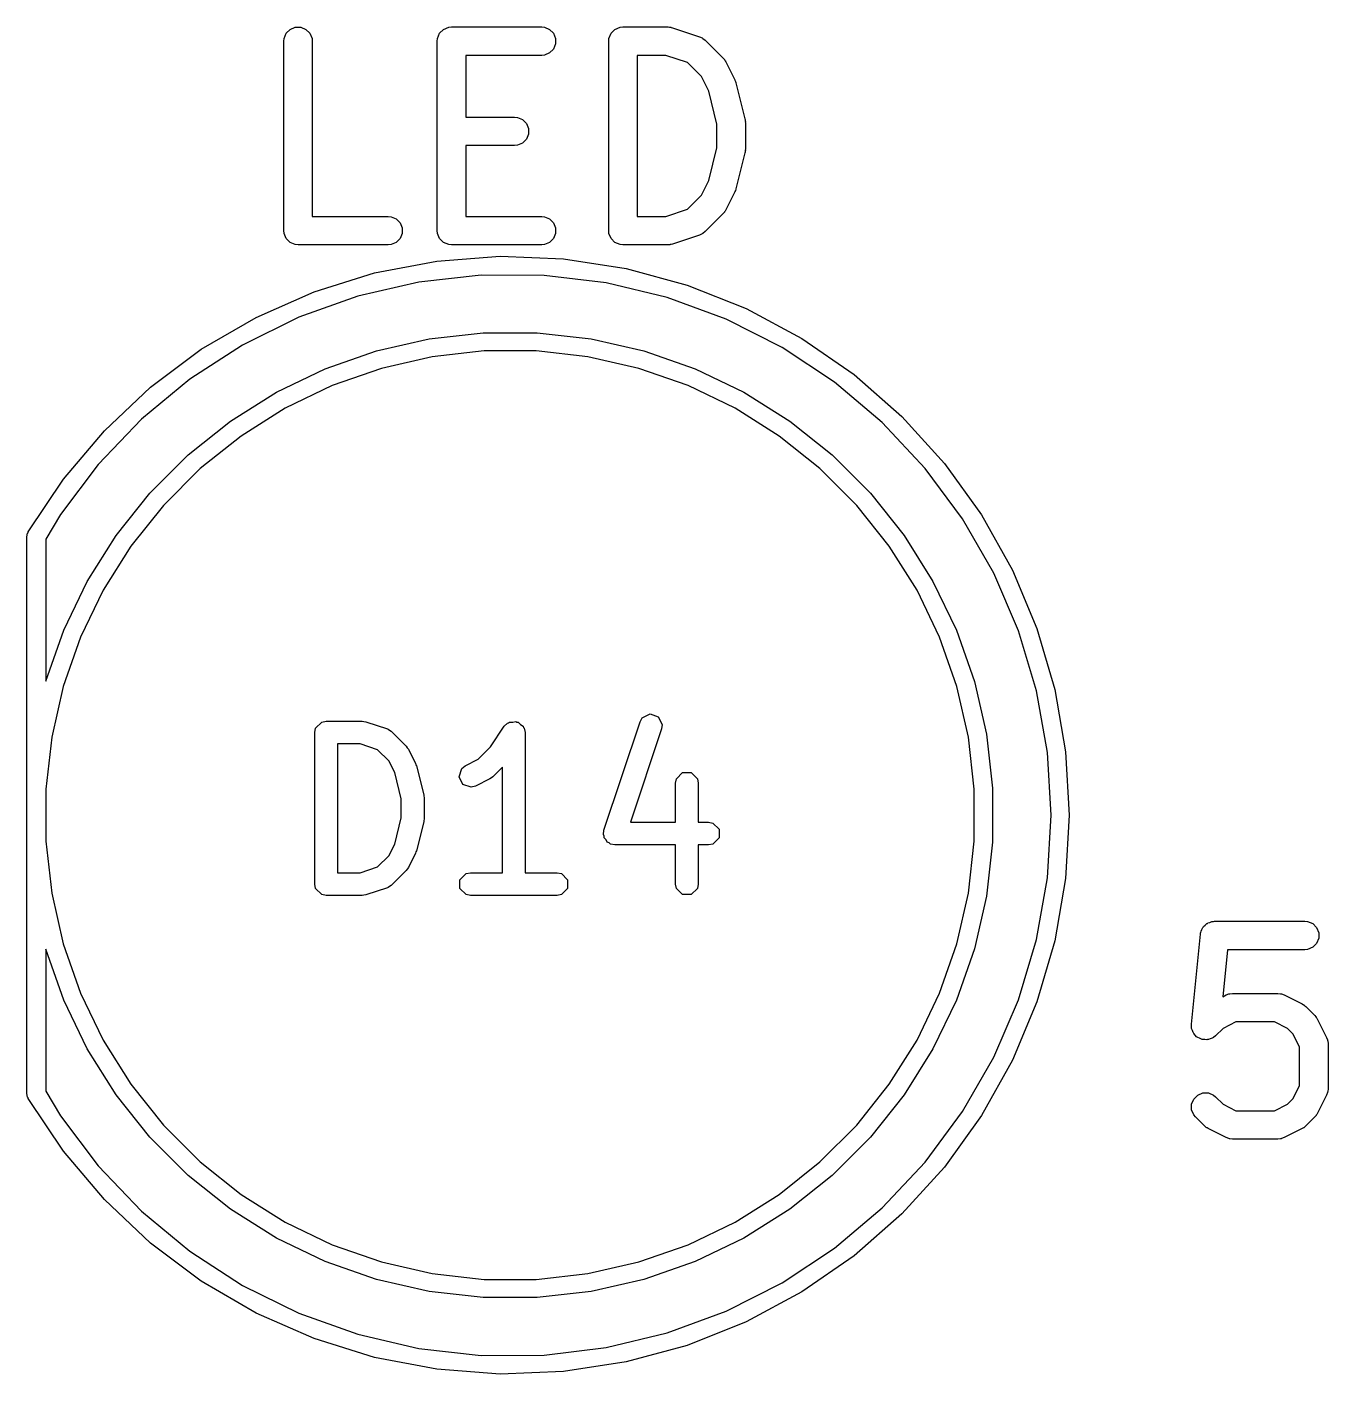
# Model space of a CAD drawing. Header units: millimetres. Extents: x 129 to 276, y -185 to -58.
# Drawn here: x 191.97 to 198.84, y -71.7 to -64.59 of the extents above; entities that cross this region are included whole.
import ezdxf

# ---------------------------------------------------------------- set-up
doc = ezdxf.new("R2010")
doc.units = ezdxf.units.MM
doc.layers.add('F.Fab', color=9, linetype='CONTINUOUS', true_color=0xafafaf)

msp = doc.modelspace()

# ---------------------------------------------------------------- linework, layer by layer
at = {"layer": 'F.Fab', "linetype": 'CONTINUOUS'}
for p, q in [((193.327393, -64.650187), (193.338592, -64.623151)), ((193.338592, -64.623151), (193.359284, -64.602459)), ((193.359284, -64.602459), (193.38632, -64.59126)), ((193.38632, -64.59126), (193.415584, -64.59126)), ((193.415584, -64.59126), (193.44262, -64.602459)), ((193.44262, -64.602459), (193.463312, -64.623151)), ((193.463312, -64.623151), (193.474511, -64.650187)), ((194.136917, -64.650187), (194.148116, -64.623151)), ((194.148116, -64.623151), (194.168808, -64.602459)), ((194.168808, -64.602459), (194.195844, -64.59126)), ((194.195844, -64.59126), (194.210476, -64.589819)), ((194.210476, -64.589819), (194.686666, -64.589819)), ((194.686666, -64.589819), (194.701298, -64.59126)), ((194.701298, -64.59126), (194.728334, -64.602459)), ((194.728334, -64.602459), (194.749026, -64.623151)), ((194.749026, -64.623151), (194.760225, -64.650187)), ((195.041679, -64.650187), (195.052878, -64.623151)), ((195.052878, -64.623151), (195.07357, -64.602459)), ((195.07357, -64.602459), (195.100606, -64.59126)), ((195.100606, -64.59126), (195.115238, -64.589819)), ((195.115238, -64.589819), (195.353333, -64.589819)), ((195.353333, -64.589819), (195.360738, -64.590548)), ((195.360738, -64.590548), (195.362713, -64.590408)), ((195.362713, -64.590408), (195.36531, -64.590998)), ((195.36531, -64.590998), (195.367965, -64.59126)), ((195.367965, -64.59126), (195.369796, -64.592018)), ((195.369796, -64.592018), (195.37705, -64.593668)), ((195.37705, -64.593668), (195.519907, -64.641287)), ((193.325952, -64.664819), (193.327393, -64.650187)), ((193.325952, -65.664819), (193.325952, -64.664819)), ((193.474511, -64.650187), (193.475952, -64.664819)), ((193.475952, -64.664819), (193.475952, -65.589819)), ((194.135476, -64.664819), (194.136917, -64.650187)), ((194.135476, -65.664819), (194.135476, -64.664819)), ((194.760225, -64.679451), (194.749026, -64.706487)), ((194.760225, -64.650187), (194.760225, -64.679451)), ((195.040238, -64.664819), (195.041679, -64.650187)), ((195.040238, -65.664819), (195.040238, -64.664819)), ((195.519907, -64.641287), (195.533332, -64.647281)), ((195.533332, -64.647281), (195.535367, -64.649046)), ((195.535367, -64.649046), (195.537858, -64.650078)), ((195.537858, -64.650078), (195.549223, -64.659405)), ((195.549223, -64.659405), (195.644461, -64.754643)), ((194.686666, -64.739819), (194.285476, -64.739819)), ((194.285476, -64.739819), (194.285476, -65.066009)), ((194.701298, -64.738378), (194.686666, -64.739819)), ((194.728334, -64.727179), (194.701298, -64.738378)), ((194.749026, -64.706487), (194.728334, -64.727179)), ((195.341163, -64.739819), (195.190238, -64.739819)), ((195.190238, -64.739819), (195.190238, -65.589819)), ((195.455676, -64.77799), (195.341163, -64.739819)), ((195.644461, -64.754643), (195.649181, -64.760393)), ((195.649181, -64.760393), (195.650678, -64.761692)), ((195.650678, -64.761692), (195.652097, -64.763946)), ((195.652097, -64.763946), (195.653789, -64.766008)), ((195.653789, -64.766008), (195.654547, -64.76784)), ((195.654547, -64.76784), (195.65851, -64.774135)), ((195.529789, -64.852103), (195.455676, -64.77799)), ((195.65851, -64.774135), (195.706129, -64.869373)), ((195.568282, -64.92909), (195.529789, -64.852103)), ((195.706129, -64.869373), (195.706538, -64.870442)), ((195.706538, -64.870442), (195.706861, -64.870878)), ((195.706861, -64.870878), (195.709053, -64.877014)), ((195.709053, -64.877014), (195.711384, -64.883104)), ((195.711384, -64.883104), (195.711422, -64.883644)), ((195.711422, -64.883644), (195.711808, -64.884724)), ((195.711808, -64.884724), (195.759427, -65.0752)), ((195.611666, -65.102624), (195.568282, -64.92909)), ((194.285476, -65.066009), (194.543809, -65.066009)), ((194.543809, -65.066009), (194.558441, -65.06745)), ((194.558441, -65.06745), (194.585477, -65.078649)), ((194.585477, -65.078649), (194.606169, -65.099341)), ((194.606169, -65.099341), (194.617368, -65.126377)), ((195.611666, -65.227013), (195.611666, -65.102624)), ((195.759427, -65.0752), (195.759802, -65.077736)), ((195.759802, -65.077736), (195.760225, -65.078758)), ((195.760225, -65.078758), (195.760767, -65.08427)), ((195.760767, -65.08427), (195.761577, -65.089744)), ((195.761577, -65.089744), (195.761414, -65.090836)), ((195.761414, -65.090836), (195.761666, -65.09339)), ((195.761666, -65.09339), (195.761666, -65.236247)), ((194.606169, -65.182677), (194.585477, -65.203369)), ((194.617368, -65.155641), (194.606169, -65.182677)), ((194.617368, -65.126377), (194.617368, -65.155641)), ((194.543809, -65.216009), (194.285476, -65.216009)), ((194.285476, -65.216009), (194.285476, -65.589819)), ((194.558441, -65.214568), (194.543809, -65.216009)), ((194.585477, -65.203369), (194.558441, -65.214568)), ((195.568282, -65.400547), (195.611666, -65.227013)), ((195.759427, -65.254437), (195.711808, -65.444913)), ((195.759802, -65.2519), (195.759427, -65.254437)), ((195.760225, -65.250879), (195.759802, -65.2519)), ((195.760767, -65.245366), (195.760225, -65.250879)), ((195.761577, -65.239893), (195.760767, -65.245366)), ((195.761666, -65.236247), (195.761414, -65.2388)), ((195.761414, -65.2388), (195.761577, -65.239893)), ((195.529788, -65.477534), (195.568282, -65.400547)), ((195.455676, -65.551647), (195.529788, -65.477534)), ((195.706129, -65.460264), (195.65851, -65.555502)), ((195.706538, -65.459194), (195.706129, -65.460264)), ((195.706861, -65.458759), (195.706538, -65.459194)), ((195.709053, -65.452622), (195.706861, -65.458759)), ((195.711384, -65.446533), (195.709053, -65.452622)), ((195.711422, -65.445992), (195.711384, -65.446533)), ((195.711808, -65.444913), (195.711422, -65.445992)), ((193.475952, -65.589819), (193.877142, -65.589819)), ((193.877142, -65.589819), (193.891774, -65.59126)), ((193.891774, -65.59126), (193.91881, -65.602459)), ((193.91881, -65.602459), (193.939502, -65.623151)), ((194.285476, -65.589819), (194.686666, -65.589819)), ((194.686666, -65.589819), (194.701298, -65.59126)), ((194.701298, -65.59126), (194.728334, -65.602459)), ((194.728334, -65.602459), (194.749026, -65.623151)), ((195.190238, -65.589819), (195.341163, -65.589819)), ((195.341163, -65.589819), (195.455676, -65.551647)), ((195.644462, -65.574993), (195.549223, -65.670233)), ((195.649179, -65.569244), (195.644462, -65.574993)), ((195.650678, -65.567945), (195.649179, -65.569244)), ((195.652099, -65.565686), (195.650678, -65.567945)), ((195.653789, -65.563628), (195.652099, -65.565686)), ((195.654546, -65.561798), (195.653789, -65.563628)), ((195.65851, -65.555502), (195.654546, -65.561798)), ((193.327393, -65.679451), (193.325952, -65.664819)), ((193.338592, -65.706487), (193.327393, -65.679451)), ((193.939502, -65.623151), (193.950701, -65.650187)), ((193.950701, -65.679451), (193.939502, -65.706487)), ((193.950701, -65.650187), (193.950701, -65.679451)), ((194.136917, -65.679451), (194.135476, -65.664819)), ((194.148116, -65.706487), (194.136917, -65.679451)), ((194.749026, -65.623151), (194.760225, -65.650187)), ((194.760225, -65.679451), (194.749026, -65.706487)), ((194.760225, -65.650187), (194.760225, -65.679451)), ((195.041679, -65.679451), (195.040238, -65.664819)), ((195.052878, -65.706487), (195.041679, -65.679451)), ((195.519907, -65.688351), (195.37705, -65.73597)), ((195.533332, -65.682357), (195.519907, -65.688351)), ((195.535367, -65.680591), (195.533332, -65.682357)), ((195.537858, -65.67956), (195.535367, -65.680591)), ((195.549223, -65.670233), (195.537858, -65.67956)), ((193.359284, -65.727179), (193.338592, -65.706487)), ((193.38632, -65.738378), (193.359284, -65.727179)), ((193.400952, -65.739819), (193.38632, -65.738378)), ((193.877142, -65.739819), (193.400952, -65.739819)), ((193.891774, -65.738378), (193.877142, -65.739819)), ((193.91881, -65.727179), (193.891774, -65.738378)), ((193.939502, -65.706487), (193.91881, -65.727179)), ((194.168808, -65.727179), (194.148116, -65.706487)), ((194.195844, -65.738378), (194.168808, -65.727179)), ((194.210476, -65.739819), (194.195844, -65.738378)), ((194.686666, -65.739819), (194.210476, -65.739819)), ((194.701298, -65.738378), (194.686666, -65.739819)), ((194.728334, -65.727179), (194.701298, -65.738378)), ((194.749026, -65.706487), (194.728334, -65.727179)), ((195.07357, -65.727179), (195.052878, -65.706487)), ((195.100606, -65.738378), (195.07357, -65.727179)), ((195.115238, -65.739819), (195.100606, -65.738378)), ((195.353333, -65.739819), (195.115238, -65.739819)), ((195.360738, -65.739089), (195.353333, -65.739819)), ((195.362713, -65.73923), (195.360738, -65.739089)), ((195.36531, -65.738639), (195.362713, -65.73923)), ((195.367965, -65.738378), (195.36531, -65.738639)), ((195.369796, -65.737619), (195.367965, -65.738378)), ((195.37705, -65.73597), (195.369796, -65.737619)), ((193.804604, -65.888059), (194.133294, -65.825456)), ((194.133294, -65.825456), (194.466959, -65.800477)), ((194.466959, -65.800477), (194.801306, -65.813443)), ((194.801306, -65.813443), (195.132034, -65.864187)), ((193.485117, -65.98748), (193.804604, -65.888059)), ((194.367946, -65.899222), (194.039002, -65.935982)), ((194.698934, -65.900783), (194.367946, -65.899222)), ((195.027517, -65.940644), (194.698934, -65.900783)), ((195.132034, -65.864187), (195.454888, -65.952057)), ((194.039002, -65.935982), (193.716523, -66.010569)), ((195.349277, -66.018269), (195.027517, -65.940644)), ((195.454888, -65.952057), (195.765716, -66.075922)), ((193.178945, -66.12244), (193.485117, -65.98748)), ((193.716523, -66.010569), (193.404846, -66.121981)), ((195.65989, -66.132615), (195.349277, -66.018269)), ((195.765716, -66.075922), (196.060517, -66.234189)), ((192.890024, -66.291204), (193.178945, -66.12244)), ((193.404846, -66.121981), (193.108158, -66.268719)), ((195.955181, -66.282144), (195.65989, -66.132615)), ((193.814069, -66.299661), (194.092859, -66.236029)), ((194.092859, -66.236029), (194.37702, -66.204012)), ((194.37702, -66.204012), (194.66298, -66.204012)), ((194.66298, -66.204012), (194.947141, -66.236029)), ((194.947141, -66.236029), (195.225931, -66.299661)), ((196.060517, -66.234189), (196.3355, -66.424821)), ((192.622073, -66.491599), (192.890024, -66.291204)), ((193.108158, -66.268719), (192.830449, -66.448811)), ((193.544157, -66.394107), (193.814069, -66.299661)), ((194.108963, -66.330811), (193.840684, -66.392043)), ((194.382411, -66.3), (194.108963, -66.330811)), ((194.657589, -66.3), (194.382411, -66.3)), ((194.931037, -66.330811), (194.657589, -66.3)), ((195.199316, -66.392043), (194.931037, -66.330811)), ((195.225931, -66.299661), (195.495843, -66.394107)), ((196.231179, -66.464848), (195.955181, -66.282144)), ((193.286517, -66.51818), (193.544157, -66.394107)), ((193.840684, -66.392043), (193.580948, -66.482929)), ((195.459052, -66.482929), (195.199316, -66.392043)), ((195.495843, -66.394107), (195.753483, -66.51818)), ((192.830449, -66.448811), (192.575452, -66.659836)), ((196.484175, -66.678268), (196.231179, -66.464848)), ((196.3355, -66.424821), (196.587127, -66.645366)), ((192.378538, -66.721049), (192.622073, -66.491599)), ((193.044388, -66.67032), (193.286517, -66.51818)), ((193.580948, -66.482929), (193.333022, -66.602324)), ((195.706978, -66.602324), (195.459052, -66.482929)), ((195.753483, -66.51818), (195.995612, -66.67032)), ((193.333022, -66.602324), (193.100022, -66.748728)), ((195.939978, -66.748728), (195.706978, -66.602324)), ((192.575452, -66.659836), (192.346593, -66.898958)), ((192.820816, -66.848612), (193.044388, -66.67032)), ((195.995612, -66.67032), (196.219184, -66.848612)), ((196.710768, -66.919538), (196.484175, -66.678268)), ((196.587127, -66.645366), (196.812161, -66.892986)), ((192.162553, -66.9766), (192.378538, -66.721049)), ((193.100022, -66.748728), (192.884879, -66.920299)), ((196.155121, -66.920299), (195.939978, -66.748728)), ((192.346593, -66.898958), (192.14695, -67.162962)), ((192.618612, -67.050816), (192.820816, -66.848612)), ((196.219184, -66.848612), (196.421388, -67.050816)), ((196.812161, -66.892986), (197.007706, -67.164497)), ((192.884879, -66.920299), (192.690299, -67.114879)), ((196.349701, -67.114879), (196.155121, -66.920299)), ((196.907912, -67.185414), (196.710768, -66.919538)), ((191.976897, -67.254966), (192.162553, -66.9766)), ((192.44032, -67.274388), (192.618612, -67.050816)), ((192.690299, -67.114879), (192.518728, -67.330022)), ((196.521272, -67.330022), (196.349701, -67.114879)), ((196.421388, -67.050816), (196.59968, -67.274388)), ((192.14695, -67.162962), (192.07, -67.293909)), ((197.072957, -67.47232), (196.907912, -67.185414)), ((197.007706, -67.164497), (197.171247, -67.456405)), ((191.976014, -67.258963), (191.976897, -67.254966)), ((191.97, -67.280306), (191.973806, -67.261172)), ((191.97, -70.219694), (191.97, -67.280306)), ((191.973806, -67.261172), (191.976014, -67.258963)), ((192.07, -67.293909), (192.07, -68.0431)), ((192.28818, -67.516517), (192.44032, -67.274388)), ((196.59968, -67.274388), (196.75182, -67.516517)), ((192.518728, -67.330022), (192.372324, -67.563022)), ((196.667676, -67.563022), (196.521272, -67.330022)), ((197.171247, -67.456405), (197.300681, -67.764955)), ((192.164107, -67.774157), (192.28818, -67.516517)), ((196.75182, -67.516517), (196.875893, -67.774157)), ((197.203684, -67.776402), (197.072957, -67.47232)), ((192.372324, -67.563022), (192.252929, -67.810948)), ((196.787071, -67.810948), (196.667676, -67.563022)), ((192.07, -68.0431), (192.164107, -67.774157)), ((192.252929, -67.810948), (192.162043, -68.070684)), ((196.877957, -68.070684), (196.787071, -67.810948)), ((196.875893, -67.774157), (196.970339, -68.044069)), ((197.298337, -68.093572), (197.203684, -67.776402)), ((197.300681, -67.764955), (197.394342, -68.086178)), ((192.162043, -68.070684), (192.100811, -68.338963)), ((196.939189, -68.338963), (196.877957, -68.070684)), ((196.970339, -68.044069), (197.033971, -68.322859)), ((197.355642, -68.419565), (197.298337, -68.093572)), ((197.394342, -68.086178), (197.451024, -68.41594)), ((195.205936, -68.256787), (195.21753, -68.236448)), ((195.21753, -68.236448), (195.258604, -68.215911)), ((195.258604, -68.215911), (195.302169, -68.230433)), ((195.302169, -68.230433), (195.322706, -68.271507)), ((193.488571, -68.313855), (193.493138, -68.290894)), ((193.488571, -69.113855), (193.488571, -68.313855)), ((193.493138, -68.290894), (193.52561, -68.258422)), ((193.52561, -68.258422), (193.548571, -68.253855)), ((193.548571, -68.253855), (193.739047, -68.253855)), ((193.739047, -68.253855), (193.74848, -68.255731)), ((193.74848, -68.255731), (193.758021, -68.256934)), ((193.758021, -68.256934), (193.872307, -68.295029)), ((193.872307, -68.295029), (193.874917, -68.296517)), ((193.874917, -68.296517), (193.876294, -68.296517)), ((193.876294, -68.296517), (193.884283, -68.301855)), ((193.884283, -68.301855), (193.892645, -68.306622)), ((193.892645, -68.306622), (193.893261, -68.307855)), ((193.893261, -68.307855), (193.895759, -68.309524)), ((193.895759, -68.309524), (193.971949, -68.385714)), ((194.416227, -68.389916), (194.489124, -68.280573)), ((194.489124, -68.280573), (194.505661, -68.264001)), ((194.505661, -68.264001), (194.511718, -68.262789)), ((194.511718, -68.262789), (194.516086, -68.258422)), ((194.516086, -68.258422), (194.533559, -68.258422)), ((194.533559, -68.258422), (194.550691, -68.254996)), ((194.550691, -68.254996), (194.55583, -68.258422)), ((194.55583, -68.258422), (194.562008, -68.258422)), ((194.562008, -68.258422), (194.574363, -68.270777)), ((194.574363, -68.270777), (194.588901, -68.280469)), ((194.588901, -68.280469), (194.590112, -68.286526)), ((194.590112, -68.286526), (194.59448, -68.290894)), ((194.59448, -68.290894), (194.599047, -68.313855)), ((194.599047, -68.313855), (194.599047, -69.053855)), ((195.015459, -68.828214), (195.205936, -68.256787)), ((195.319778, -68.294734), (195.155626, -68.787188)), ((195.322706, -68.271507), (195.319778, -68.294734)), ((197.033971, -68.322859), (197.065988, -68.60702)), ((192.100811, -68.338963), (192.07, -68.612411)), ((193.72931, -68.373855), (193.608571, -68.373855)), ((193.608571, -68.373855), (193.608571, -69.053855)), ((193.820923, -68.404392), (193.72931, -68.373855)), ((193.971949, -68.385714), (193.977286, -68.393701)), ((193.977286, -68.393701), (193.983189, -68.401307)), ((194.351124, -68.455019), (194.416227, -68.389916)), ((196.97, -68.612411), (196.939189, -68.338963)), ((193.880209, -68.463678), (193.820923, -68.404392)), ((193.911008, -68.525276), (193.880209, -68.463678)), ((193.983189, -68.401307), (194.021284, -68.477499)), ((194.283642, -68.48876), (194.351124, -68.455019)), ((197.37483, -68.75), (197.355642, -68.419565)), ((197.451024, -68.41594), (197.47, -68.75)), ((193.945714, -68.664096), (193.911008, -68.525276)), ((194.021284, -68.477499), (194.02302, -68.483838)), ((194.02302, -68.483838), (194.025826, -68.489779)), ((194.025826, -68.489779), (194.063923, -68.64216)), ((194.250626, -68.546679), (194.265148, -68.503113)), ((194.265148, -68.503113), (194.283642, -68.48876)), ((194.479047, -68.496802), (194.429093, -68.546757)), ((194.479047, -69.053855), (194.479047, -68.496802)), ((195.3979, -68.55756), (195.430372, -68.525088)), ((195.430372, -68.525088), (195.476294, -68.525088)), ((195.476294, -68.525088), (195.508766, -68.55756)), ((194.271162, -68.587753), (194.250626, -68.546679)), ((194.314728, -68.602275), (194.271162, -68.587753)), ((194.337308, -68.596092), (194.314728, -68.602275)), ((194.413499, -68.557997), (194.337308, -68.596092)), ((194.421098, -68.552099), (194.413499, -68.557997)), ((194.429093, -68.546757), (194.421098, -68.552099)), ((195.393333, -68.580521), (195.3979, -68.55756)), ((195.393333, -68.787188), (195.393333, -68.580521)), ((195.508766, -68.55756), (195.513333, -68.580521)), ((195.513333, -68.580521), (195.513333, -68.787188)), ((197.065988, -68.60702), (197.065988, -68.89298)), ((192.07, -68.612411), (192.07, -68.887589)), ((193.945714, -68.763613), (193.945714, -68.664096)), ((194.063923, -68.64216), (194.06428, -68.649504)), ((194.06428, -68.649504), (194.065714, -68.656712)), ((194.065714, -68.656712), (194.065714, -68.770998)), ((196.97, -68.887589), (196.97, -68.612411)), ((197.355642, -69.080435), (197.37483, -68.75)), ((197.47, -68.75), (197.451024, -69.08406)), ((193.911008, -68.902432), (193.945714, -68.763613)), ((194.063923, -68.78555), (194.025826, -68.937931)), ((194.06428, -68.778205), (194.063923, -68.78555)), ((194.065714, -68.770998), (194.06428, -68.778205)), ((195.155626, -68.787188), (195.393333, -68.787188)), ((195.513333, -68.787188), (195.567619, -68.787188)), ((195.567619, -68.787188), (195.59058, -68.791755)), ((195.59058, -68.791755), (195.623052, -68.824227)), ((192.07, -68.887589), (192.100811, -69.161037)), ((195.012531, -68.851441), (195.015459, -68.828214)), ((195.016947, -68.860273), (195.012531, -68.851441)), ((195.016947, -68.870149), (195.016947, -68.860273)), ((195.026823, -68.880025), (195.016947, -68.870149)), ((195.033068, -68.892515), (195.026823, -68.880025)), ((195.042435, -68.895637), (195.033068, -68.892515)), ((195.623052, -68.870149), (195.59058, -68.902621)), ((195.623052, -68.824227), (195.623052, -68.870149)), ((196.939189, -69.161037), (196.97, -68.887589)), ((197.065988, -68.89298), (197.033971, -69.177141)), ((193.820921, -69.023318), (193.88021, -68.96403)), ((193.88021, -68.96403), (193.911008, -68.902432)), ((194.021284, -68.950212), (193.983189, -69.026402)), ((194.02302, -68.94387), (194.021284, -68.950212)), ((194.025826, -68.937931), (194.02302, -68.94387)), ((195.049419, -68.902621), (195.042435, -68.895637)), ((195.07238, -68.907188), (195.049419, -68.902621)), ((195.393333, -68.907188), (195.07238, -68.907188)), ((195.393333, -69.113855), (195.393333, -68.907188)), ((195.567619, -68.907188), (195.513333, -68.907188)), ((195.513333, -68.907188), (195.513333, -69.113855)), ((195.59058, -68.902621), (195.567619, -68.907188)), ((193.72931, -69.053855), (193.820921, -69.023318)), ((193.977293, -69.033998), (193.97195, -69.041995)), ((193.983189, -69.026402), (193.977293, -69.033998)), ((193.608571, -69.053855), (193.72931, -69.053855)), ((193.97195, -69.041995), (193.89576, -69.118186)), ((194.255042, -69.090894), (194.287514, -69.058422)), ((194.255042, -69.136816), (194.255042, -69.090894)), ((194.287514, -69.058422), (194.310475, -69.053855)), ((194.310475, -69.053855), (194.479047, -69.053855)), ((194.599047, -69.053855), (194.767618, -69.053855)), ((194.767618, -69.053855), (194.790579, -69.058422)), ((194.790579, -69.058422), (194.823051, -69.090894)), ((194.823051, -69.090894), (194.823051, -69.136816)), ((197.298337, -69.406428), (197.355642, -69.080435)), ((197.451024, -69.08406), (197.394342, -69.413822)), ((192.100811, -69.161037), (192.162043, -69.429316)), ((193.493138, -69.136816), (193.488571, -69.113855)), ((193.52561, -69.169288), (193.493138, -69.136816)), ((193.548571, -69.173855), (193.52561, -69.169288)), ((193.739047, -69.173855), (193.548571, -69.173855)), ((193.74848, -69.171978), (193.739047, -69.173855)), ((193.758021, -69.170776), (193.74848, -69.171978)), ((193.872307, -69.132681), (193.758021, -69.170776)), ((193.874917, -69.131193), (193.872307, -69.132681)), ((193.876295, -69.131193), (193.874917, -69.131193)), ((193.88429, -69.12585), (193.876295, -69.131193)), ((193.892645, -69.121088), (193.88429, -69.12585)), ((193.893261, -69.119855), (193.892645, -69.121088)), ((193.89576, -69.118186), (193.893261, -69.119855)), ((194.287514, -69.169288), (194.255042, -69.136816)), ((194.310475, -69.173855), (194.287514, -69.169288)), ((194.767618, -69.173855), (194.310475, -69.173855)), ((194.790579, -69.169288), (194.767618, -69.173855)), ((194.823051, -69.136816), (194.790579, -69.169288)), ((195.3979, -69.136816), (195.393333, -69.113855)), ((195.430372, -69.169288), (195.3979, -69.136816)), ((195.476294, -69.169288), (195.430372, -69.169288)), ((195.508766, -69.136816), (195.476294, -69.169288)), ((195.513333, -69.113855), (195.508766, -69.136816)), ((196.877957, -69.429316), (196.939189, -69.161037)), ((197.033971, -69.177141), (196.970339, -69.455931)), ((198.199915, -69.321013), (198.202839, -69.318622)), ((198.202839, -69.318622), (198.213336, -69.315454)), ((198.213336, -69.315454), (198.223463, -69.31126)), ((198.223463, -69.31126), (198.229068, -69.310707)), ((198.229068, -69.310707), (198.230855, -69.310169)), ((198.230855, -69.310169), (198.232683, -69.310351)), ((198.232683, -69.310351), (198.238095, -69.309819)), ((198.238095, -69.309819), (198.714285, -69.309819)), ((198.714285, -69.309819), (198.728917, -69.31126)), ((198.728917, -69.31126), (198.755953, -69.322459)), ((198.115848, -69.853546), (198.163467, -69.377356)), ((198.163467, -69.377356), (198.164536, -69.372023)), ((198.164536, -69.370187), (198.165249, -69.368464)), ((198.164536, -69.372023), (198.164536, -69.370187)), ((198.165249, -69.368464), (198.166357, -69.36294)), ((198.166357, -69.36294), (198.171539, -69.35328)), ((198.171539, -69.35328), (198.175735, -69.343151)), ((198.175735, -69.343151), (198.178406, -69.340479)), ((198.178406, -69.340479), (198.180191, -69.337153)), ((198.180191, -69.337153), (198.188673, -69.330212)), ((198.188673, -69.330212), (198.196427, -69.322459)), ((198.196427, -69.322459), (198.199915, -69.321013)), ((198.755953, -69.322459), (198.776645, -69.343151)), ((198.776645, -69.343151), (198.787844, -69.370187)), ((198.787844, -69.370187), (198.787844, -69.399451)), ((192.164107, -69.725843), (192.07, -69.456899)), ((192.07, -69.456899), (192.07, -70.20609)), ((192.162043, -69.429316), (192.252929, -69.689052)), ((196.787071, -69.689052), (196.877957, -69.429316)), ((196.970339, -69.455931), (196.875893, -69.725843)), ((197.203684, -69.723598), (197.298337, -69.406428)), ((197.394342, -69.413822), (197.300681, -69.735045)), ((198.305969, -69.459819), (198.28115, -69.708009)), ((198.714285, -69.459819), (198.305969, -69.459819)), ((198.728917, -69.458378), (198.714285, -69.459819)), ((198.755953, -69.447179), (198.728917, -69.458378)), ((198.776645, -69.426487), (198.755953, -69.447179)), ((198.787844, -69.399451), (198.776645, -69.426487)), ((192.28818, -69.983483), (192.164107, -69.725843)), ((192.252929, -69.689052), (192.372324, -69.936978)), ((196.667676, -69.936978), (196.787071, -69.689052)), ((196.875893, -69.725843), (196.75182, -69.983483)), ((197.072957, -70.02768), (197.203684, -69.723598)), ((197.300681, -69.735045), (197.171247, -70.043595)), ((198.28115, -69.708009), (198.299792, -69.698689)), ((198.299792, -69.698689), (198.313523, -69.693434)), ((198.313523, -69.693434), (198.316212, -69.693242)), ((198.316212, -69.693242), (198.318701, -69.692212)), ((198.318701, -69.692212), (198.333333, -69.690771)), ((198.333333, -69.690771), (198.571428, -69.690771)), ((198.571428, -69.690771), (198.58606, -69.692212)), ((198.58606, -69.692212), (198.588549, -69.693243)), ((198.588549, -69.693243), (198.591237, -69.693434)), ((198.591237, -69.693434), (198.604969, -69.698689)), ((198.604969, -69.698689), (198.700207, -69.746308)), ((198.700207, -69.746308), (198.706506, -69.750272)), ((198.706506, -69.750272), (198.708334, -69.75103)), ((198.708334, -69.75103), (198.71039, -69.752718)), ((198.71039, -69.752718), (198.71265, -69.75414)), ((198.71265, -69.75414), (198.713949, -69.755638)), ((198.713949, -69.755638), (198.719699, -69.760357)), ((198.719699, -69.760357), (198.767318, -69.807976)), ((198.767318, -69.807976), (198.772036, -69.813725)), ((198.772036, -69.813725), (198.773535, -69.815025)), ((198.773535, -69.815025), (198.774956, -69.817284)), ((198.774956, -69.817284), (198.776645, -69.819341)), ((198.115826, -69.868249), (198.115848, -69.853546)), ((198.116917, -69.871864), (198.115826, -69.868249)), ((198.116917, -69.87564), (198.116917, -69.871864)), ((198.121111, -69.885765), (198.116917, -69.87564)), ((198.124279, -69.896265), (198.121111, -69.885765)), ((198.282522, -69.875029), (198.243509, -69.914042)), ((198.351038, -69.840771), (198.282522, -69.875029)), ((198.553723, -69.840771), (198.351038, -69.840771)), ((198.622239, -69.875029), (198.553723, -69.840771)), ((198.652646, -69.905436), (198.622239, -69.875029)), ((198.776645, -69.819341), (198.777402, -69.821168)), ((198.777402, -69.821168), (198.781367, -69.827468)), ((198.781367, -69.827468), (198.828986, -69.922706)), ((192.372324, -69.936978), (192.518728, -70.169978)), ((196.521272, -70.169978), (196.667676, -69.936978)), ((198.12667, -69.899188), (198.124279, -69.896265)), ((198.128116, -69.902677), (198.12667, -69.899188)), ((198.135869, -69.91043), (198.128116, -69.902677)), ((198.14281, -69.918913), (198.135869, -69.91043)), ((198.146136, -69.920697), (198.14281, -69.918913)), ((198.148808, -69.923369), (198.146136, -69.920697)), ((198.158935, -69.927564), (198.148808, -69.923369)), ((198.168597, -69.932747), (198.158935, -69.927564)), ((198.172356, -69.933122), (198.168597, -69.932747)), ((198.175845, -69.934568), (198.172356, -69.933122)), ((198.186806, -69.934568), (198.175845, -69.934568)), ((198.197716, -69.935659), (198.186806, -69.934568)), ((198.201332, -69.934568), (198.197716, -69.935659)), ((198.205107, -69.934568), (198.201332, -69.934568)), ((198.215232, -69.930373), (198.205107, -69.934568)), ((198.225732, -69.927206), (198.215232, -69.930373)), ((198.228655, -69.924814), (198.225732, -69.927206)), ((198.232144, -69.923369), (198.228655, -69.924814)), ((198.243509, -69.914042), (198.232144, -69.923369)), ((198.686904, -69.973952), (198.652646, -69.905436)), ((198.828986, -69.922706), (198.834241, -69.936437)), ((198.834241, -69.936437), (198.834432, -69.939126)), ((198.834432, -69.939126), (198.835463, -69.941615)), ((198.835463, -69.941615), (198.836904, -69.956247)), ((198.836904, -69.956247), (198.836904, -70.194342)), ((192.44032, -70.225612), (192.28818, -69.983483)), ((196.75182, -69.983483), (196.59968, -70.225612)), ((196.907912, -70.314586), (197.072957, -70.02768)), ((198.686904, -70.176637), (198.686904, -69.973952)), ((197.171247, -70.043595), (197.007706, -70.335503)), ((192.518728, -70.169978), (192.690299, -70.385121)), ((196.349701, -70.385121), (196.521272, -70.169978)), ((191.973806, -70.238828), (191.97, -70.219694)), ((191.976014, -70.241036), (191.973806, -70.238828)), ((191.976897, -70.245034), (191.976014, -70.241036)), ((192.07, -70.20609), (192.14695, -70.337038)), ((192.618612, -70.449184), (192.44032, -70.225612)), ((196.59968, -70.225612), (196.421388, -70.449184)), ((198.128116, -70.247912), (198.148809, -70.227219)), ((198.148809, -70.227219), (198.175845, -70.216021)), ((198.175845, -70.216021), (198.205108, -70.216021)), ((198.205108, -70.216021), (198.232144, -70.22722)), ((198.232144, -70.22722), (198.24351, -70.236548)), ((198.24351, -70.236548), (198.282522, -70.275561)), ((198.652645, -70.245153), (198.686904, -70.176637)), ((198.828986, -70.227883), (198.781367, -70.323121)), ((198.834241, -70.214152), (198.828986, -70.227883)), ((198.834432, -70.211462), (198.834241, -70.214152)), ((198.835463, -70.208974), (198.834432, -70.211462)), ((198.836904, -70.194342), (198.835463, -70.208974)), ((192.162553, -70.5234), (191.976897, -70.245034)), ((196.710768, -70.580462), (196.907912, -70.314586)), ((198.116917, -70.274948), (198.128116, -70.247912)), ((198.116917, -70.304211), (198.116917, -70.274948)), ((198.128115, -70.331247), (198.116917, -70.304211)), ((198.282522, -70.275561), (198.351038, -70.309819)), ((198.351038, -70.309819), (198.553723, -70.309819)), ((198.553723, -70.309819), (198.622238, -70.275561)), ((198.622238, -70.275561), (198.652645, -70.245153)), ((192.14695, -70.337038), (192.346593, -70.601042)), ((192.690299, -70.385121), (192.884879, -70.579701)), ((196.155121, -70.579701), (196.349701, -70.385121)), ((197.007706, -70.335503), (196.812161, -70.607014)), ((198.137442, -70.342612), (198.128115, -70.331247)), ((198.185061, -70.390232), (198.137442, -70.342612)), ((198.767318, -70.342613), (198.7197, -70.390232)), ((198.772036, -70.336863), (198.767318, -70.342613)), ((198.773535, -70.335564), (198.772036, -70.336863)), ((198.774956, -70.333305), (198.773535, -70.335564)), ((198.776646, -70.331247), (198.774956, -70.333305)), ((198.777403, -70.329417), (198.776646, -70.331247)), ((198.781367, -70.323121), (198.777403, -70.329417)), ((192.820816, -70.651388), (192.618612, -70.449184)), ((196.421388, -70.449184), (196.219184, -70.651388)), ((198.19081, -70.39495), (198.185061, -70.390232)), ((198.192111, -70.39645), (198.19081, -70.39495)), ((198.19437, -70.397872), (198.192111, -70.39645)), ((198.196427, -70.39956), (198.19437, -70.397872)), ((198.198254, -70.400317), (198.196427, -70.39956)), ((198.204554, -70.404282), (198.198254, -70.400317)), ((198.299792, -70.451901), (198.204554, -70.404282)), ((198.313523, -70.457156), (198.299792, -70.451901)), ((198.316212, -70.457347), (198.313523, -70.457156)), ((198.591237, -70.457156), (198.588549, -70.457346)), ((198.604969, -70.451901), (198.591237, -70.457156)), ((198.700207, -70.404282), (198.604969, -70.451901)), ((198.706506, -70.400317), (198.700207, -70.404282)), ((198.708334, -70.39956), (198.706506, -70.400317)), ((198.71039, -70.397872), (198.708334, -70.39956)), ((198.71265, -70.39645), (198.71039, -70.397872)), ((198.71395, -70.39495), (198.71265, -70.39645)), ((198.7197, -70.390232), (198.71395, -70.39495)), ((192.378538, -70.778951), (192.162553, -70.5234)), ((198.318701, -70.458378), (198.316212, -70.457347)), ((198.333333, -70.459819), (198.318701, -70.458378)), ((198.571428, -70.459819), (198.333333, -70.459819)), ((198.58606, -70.458378), (198.571428, -70.459819)), ((198.588549, -70.457346), (198.58606, -70.458378)), ((192.884879, -70.579701), (193.100022, -70.751272)), ((195.939978, -70.751272), (196.155121, -70.579701)), ((196.484175, -70.821732), (196.710768, -70.580462)), ((192.346593, -70.601042), (192.575452, -70.840164)), ((193.044388, -70.82968), (192.820816, -70.651388)), ((196.219184, -70.651388), (195.995612, -70.82968)), ((196.812161, -70.607014), (196.587127, -70.854634)), ((192.622073, -71.008401), (192.378538, -70.778951)), ((193.100022, -70.751272), (193.333022, -70.897676)), ((195.706978, -70.897676), (195.939978, -70.751272)), ((192.575452, -70.840164), (192.830449, -71.051189)), ((193.286517, -70.98182), (193.044388, -70.82968)), ((195.995612, -70.82968), (195.753483, -70.98182)), ((196.231179, -71.035152), (196.484175, -70.821732)), ((196.587127, -70.854634), (196.3355, -71.075179)), ((193.333022, -70.897676), (193.580948, -71.017071)), ((195.459052, -71.017071), (195.706978, -70.897676)), ((192.890024, -71.208796), (192.622073, -71.008401)), ((193.544157, -71.105893), (193.286517, -70.98182)), ((193.580948, -71.017071), (193.840684, -71.107957)), ((195.199316, -71.107957), (195.459052, -71.017071)), ((195.753483, -70.98182), (195.495843, -71.105893)), ((192.830449, -71.051189), (193.108158, -71.231281)), ((195.955181, -71.217856), (196.231179, -71.035152)), ((196.3355, -71.075179), (196.060517, -71.265811)), ((193.814069, -71.200339), (193.544157, -71.105893)), ((193.840684, -71.107957), (194.108963, -71.169189)), ((194.931037, -71.169189), (195.199316, -71.107957)), ((195.495843, -71.105893), (195.225931, -71.200339)), ((193.178945, -71.37756), (192.890024, -71.208796)), ((193.108158, -71.231281), (193.404846, -71.378019)), ((194.092859, -71.263971), (193.814069, -71.200339)), ((194.108963, -71.169189), (194.382411, -71.2)), ((194.382411, -71.2), (194.657589, -71.2)), ((194.657589, -71.2), (194.931037, -71.169189)), ((195.225931, -71.200339), (194.947141, -71.263971)), ((195.65989, -71.367385), (195.955181, -71.217856)), ((194.37702, -71.295988), (194.092859, -71.263971)), ((194.66298, -71.295988), (194.37702, -71.295988)), ((194.947141, -71.263971), (194.66298, -71.295988)), ((196.060517, -71.265811), (195.765716, -71.424078)), ((193.485117, -71.51252), (193.178945, -71.37756)), ((193.404846, -71.378019), (193.716523, -71.489431)), ((195.349277, -71.481731), (195.65989, -71.367385)), ((195.765716, -71.424078), (195.454888, -71.547943)), ((193.804604, -71.611941), (193.485117, -71.51252)), ((193.716523, -71.489431), (194.039002, -71.564018)), ((195.027517, -71.559356), (195.349277, -71.481731)), ((194.039002, -71.564018), (194.367946, -71.600778)), ((194.698934, -71.599217), (195.027517, -71.559356)), ((195.454888, -71.547943), (195.132034, -71.635813)), ((194.133294, -71.674544), (193.804604, -71.611941)), ((194.367946, -71.600778), (194.698934, -71.599217)), ((195.132034, -71.635813), (194.801306, -71.686557)), ((194.466959, -71.699523), (194.133294, -71.674544)), ((194.801306, -71.686557), (194.466959, -71.699523))]:
    msp.add_line(p, q, dxfattribs=at)

doc.saveas('drawing.dxf')
